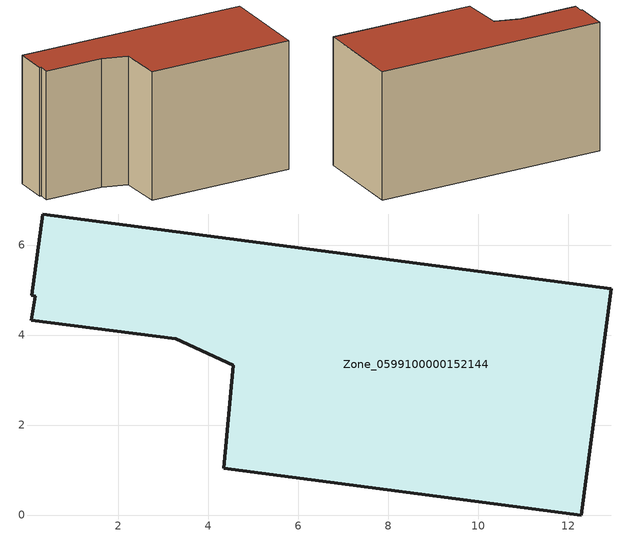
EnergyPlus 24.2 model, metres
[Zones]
Zone_0599100000152144
 floor ground (C_G): 0.32,6.69 12.96,5.03 12.29,0 4.35,1.04 4.55,3.33 3.28,3.92 0.07,4.33 0.16,4.86 0.07,4.88 z0
 wall outside (C_F): 3.28,3.92 4.55,3.33 4.35,1.04 12.29,0 12.96,5.03 0.32,6.69 0.07,4.88 0.16,4.86 0.07,4.33 3.28,3.92 z0:7.15
 roof outside (C_R): 0.32,6.69 0.07,4.88 0.16,4.86 0.07,4.33 3.28,3.92 4.55,3.33 4.35,1.04 12.29,0 12.96,5.03 z7.15
[BUILDING]
Pand.0599100000152144: North Axis=0; Terrain=City; Loads Convergence Tolerance Value=0.04; Temperature Convergence Tolerance Value=0.4; Solar Distribution=FullExterior; Maximum Number of Warmup Days=25; Minimum Number of Warmup Days=1
[Site:Location]
Rotterdam.The.Hague.AP_ZH_NLD Design_Conditions: Latitude=51.96; Longitude=4.45; Time Zone=1; Elevation=-4.5
[SITE:GROUNDTEMPERATURE:BUILDINGSURFACE]
18, 18, 18, 18, 18, 18, 18, 18, 18, 18, 18, 18
[MATERIAL] Thermal Absorptance=0.9; Solar Absorptance=0.7; Visible Absorptance=0.7
Name | Roughness | Thickness | Conductivity | Density | Specific Heat
G.TI.1946 | MediumSmooth | 0.15 | 1 | 540 | 1210
F.TI.1946 | Rough | 0.3 | 0.857143 | 1920 | 840
R.TI.1946 | MediumRough | 0.2 | 0.1 | 1500 | 1000
[CONSTRUCTION]
C_G: G.TI.1946
C_F: F.TI.1946
C_R: R.TI.1946
[ZONE]
Zone_0599100000152144: Type=1; Multiplier=1; Ceiling Height=Autocalculate; Volume=Autocalculate; Floor Area=autocalculate; Part of Total Floor Area=Yes
[ZONEINFILTRATION:DESIGNFLOWRATE]
Infil_Zone_0599100000152144: Zone or ZoneList or Space or SpaceList=Zone_0599100000152144; Schedule=AlwaysOn; Design Flow Rate Calculation Method=Flow/Area; Flow Rate per Floor Area=0.003; Constant Term Coefficient=1; Temperature Term Coefficient=0; Velocity Term Coefficient=0; Velocity Squared Term Coefficient=0
[HVACTEMPLATE:ZONE:IDEALLOADSAIRSYSTEM]
Zone_0599100000152144: Maximum Heating Supply Air Temperature=50; Minimum Cooling Supply Air Temperature=13; Maximum Heating Supply Air Humidity Ratio=0.0156; Minimum Cooling Supply Air Humidity Ratio=0.0077; Heating Limit=NoLimit; Cooling Limit=NoLimit; Dehumidification Control Type=ConstantSensibleHeatRatio; Cooling Sensible Heat Ratio=0.7; Dehumidification Setpoint=60; Humidification Control Type=None; Humidification Setpoint=30; Outdoor Air Method=None; Outdoor Air Flow Rate per Person=0.00944; Outdoor Air Flow Rate per Zone Floor Area=0; Outdoor Air Flow Rate per Zone=0; Demand Controlled Ventilation Type=None; Outdoor Air Economizer Type=NoEconomizer; Heat Recovery Type=None; Sensible Heat Recovery Effectiveness=0.7; Latent Heat Recovery Effectiveness=0.65
[ZONECONTROL:THERMOSTAT]
ThermostatControl_Zone_0599100000152144: Zone or ZoneList=Zone_0599100000152144; Control Type Schedule=DualSetpointControlType; Control 1=Thermostat_Zone_0599100000152144; Temperature Difference Between Cutout And Setpoint=0
[THERMOSTATSETPOINT:DUALSETPOINT]
Thermostat_Zone_0599100000152144: Heating Setpoint Temperature Schedule=HeatingSetpoint_Zone_0599100000152144; Cooling Setpoint Temperature Schedule=CoolingSetpoint_Zone_0599100000152144
[SCHEDULE:COMPACT]
HeatingSetpoint_Zone_0599100000152144: Through: 12/31, For: AllDays, Until: 24:00, 21
CoolingSetpoint_Zone_0599100000152144: Through: 12/31, For: AllDays, Until: 24:00, 24
DualSetpointControlType: Through: 12/31, For: AllDays, Until: 24:00, 4
AlwaysOn: Through: 12/31, For: AllDays, Until: 24:00, 1
